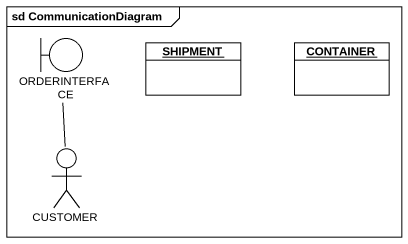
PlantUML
@startuml
mainframe sd CommunicationDiagram
allowmixing
hide circle
hide empty members
boundary ORDERINTERFACE
object SHIPMENT
object CONTAINER
actor CUSTOMER
CUSTOMER -up- ORDERINTERFACE
@enduml
